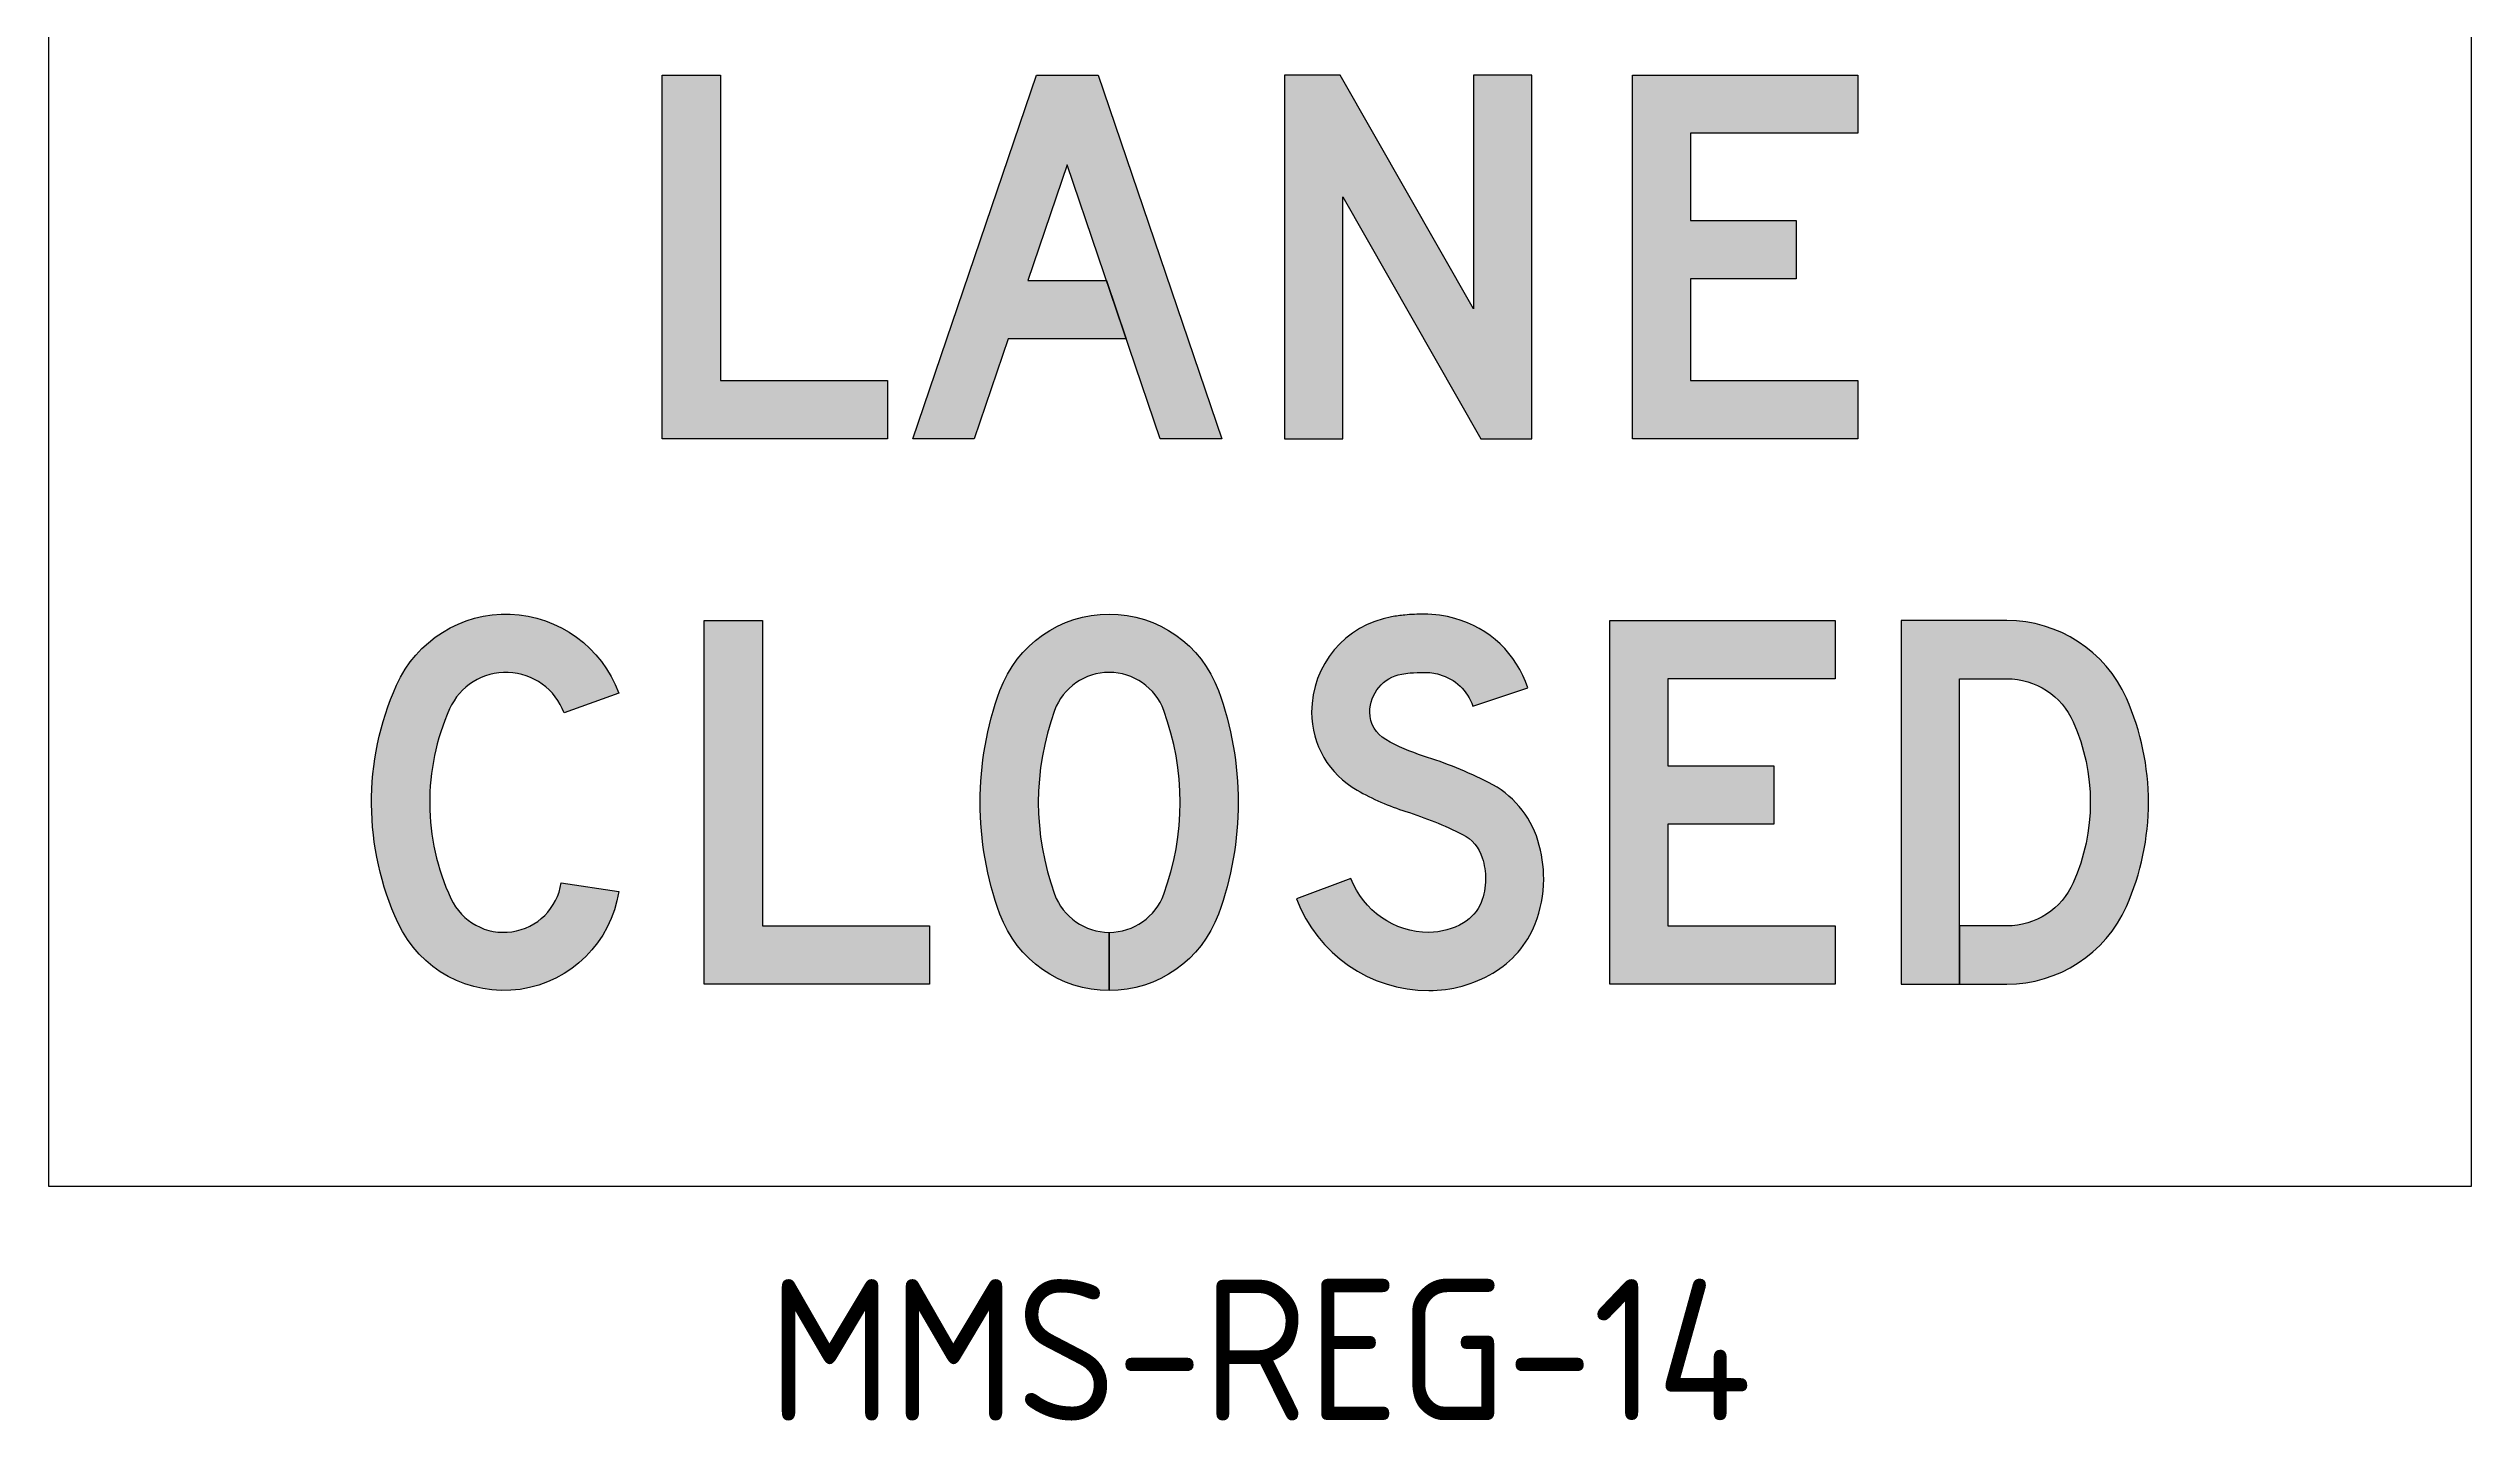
# Model space of a CAD drawing. Header units: millimetres. Extents: x 1563.6 to 1623.6, y 451.3 to 517.1.
# Drawn here: x 1563.6 to 1623.6, y 451.3 to 485.2 of the extents above; entities that cross this region are included whole.
import ezdxf
from ezdxf.enums import TextEntityAlignment as Align

# ---------------------------------------------------------------- set-up
doc = ezdxf.new("R2010")
doc.units = ezdxf.units.MM
doc.layers.add('DIM', color=1, linetype='Continuous')
doc.layers.add('GSBWFILL', color=4, linetype='Continuous', lineweight=0)
doc.styles.add('T35', font='isocp2.shx', dxfattribs={"height": 3.5})
doc.styles.add('TSText', font='isocp2.shx')

# ---------------------------------------------------------------- blocks, each defined once
blk = doc.blocks.new('*U17')
at = {"layer": 'GSBWFILL', "linetype": 'Continuous', "transparency": 33554687}
blk.add_lwpolyline([(-300, -300), (300, -300), (300, 300), (-300, 300), (-300, -300)], close=True, dxfattribs=at)
at = {"layer": 'GSBWFILL', "color": 250, "transparency": 33554687, "style": 'TSText'}
for s in ['levels:GSCOLORFILL|GSBWFILL|GSOUTLINE', 'panelStyle:MR-MMS-REG-14.ssm', 'chevronShoulderRadius:300.000', 'constructPanels:900|600|450', 'panelBorderRadius:300.000', 'chevronTipRadius:300.000', 'constructPanelMode:0', 'panelRoundCorners:1', 'heightRounding:10', 'panelStation:none', 'panelHeightLock:1', 'widthRounding:10', 'panelWidthLock:1', 'legendMaterial:0', 'panelName:name', 'panelStandard:1', 'panelMounting:1', 'panelMaterial:0', 'panelQuantity:1', 'marginAlign:9', 'panelShape:0', 'panelSizes:', 'version:2']:
    blk.add_text(s, height=0.001, dxfattribs=at).set_placement((0, 299.998), align=Align.CENTER)
blk = doc.blocks.new('*U13')
at = {"layer": 'GSBWFILL', "linetype": 'Continuous'}
blk.add_hatch(color=256, dxfattribs=at).paths.add_polyline_path([(32, 32), (124, 32), (124, 0), (0, 0), (0, 200), (32, 200)])
at = {"layer": 'GSBWFILL'}
blk.add_lwpolyline([(32, 32), (124, 32), (124, 0), (0, 0), (0, 200), (32, 200)], close=True, dxfattribs=at)
blk = doc.blocks.new('*U14')
at = {"layer": 'GSBWFILL', "linetype": 'Continuous'}
blk.add_hatch(color=256, dxfattribs=at).paths.add_polyline_path([(0, 0), (68, 200), (102, 200), (170, 0), (136.2009704281322, 0), (85, 150.5910894945062), (63.37275643622598, 86.9815496010532), (106.6166813670329, 86.9815496010532), (117.4966813670329, 54.9815496010532), (52.49275643622593, 54.9815496010532), (33.79902957186789, 0)])
at = {"layer": 'GSBWFILL'}
blk.add_lwpolyline([(0, 0), (68, 200), (102, 200), (170, 0), (136.2009704281322, 0), (85, 150.5910894945062), (63.37275643622598, 86.9815496010532), (106.6166813670329, 86.9815496010532), (117.4966813670329, 54.9815496010532), (52.49275643622593, 54.9815496010532), (33.79902957186789, 0)], close=True, dxfattribs=at)
blk = doc.blocks.new('*U15')
at = {"layer": 'GSBWFILL', "linetype": 'Continuous'}
blk.add_hatch(color=256, dxfattribs=at).paths.add_polyline_path([(31.99999999999998, 133), (108, 0), (136, 0), (136, 200), (104, 200), (104, 71.49806198638842), (30.57032113507903, 200), (0, 200), (0, 0), (32, 0)])
at = {"layer": 'GSBWFILL'}
blk.add_lwpolyline([(136, 0), (136, 200), (104, 200), (104, 71.49806198638845), (30.57032113507904, 200), (0, 200), (0, 0), (32, 0), (32, 133), (108, 0)], close=True, dxfattribs=at)
blk = doc.blocks.new('*U16')
at = {"layer": 'GSBWFILL', "linetype": 'Continuous'}
blk.add_hatch(color=256, dxfattribs=at).paths.add_polyline_path([(124, 168), (32, 168), (32, 120), (90.15557582658448, 120), (90.15557582658454, 88), (32, 88), (32, 32), (124, 32), (124, 0), (0, 0), (0, 200), (124, 200)])
at = {"layer": 'GSBWFILL'}
blk.add_lwpolyline([(124, 168), (32, 168), (32, 120), (90.15557582658448, 120), (90.15557582658454, 88), (32, 88), (32, 32), (124, 32), (124, 0), (0, 0), (0, 200), (124, 200)], close=True, dxfattribs=at)
blk = doc.blocks.new('*U12')
at = {"layer": 'GSBWFILL', "color": 28, "xscale": 0.45, "yscale": 0.45, "zscale": 0.45}
for name, p in [('*U13', (0, 0)), ('*U14', (62.02666666666664, 0)), ('*U15', (154.0933333333332, 0)), ('*U16', (240.1999999999998, 0))]:
    blk.add_blockref(name, p, dxfattribs=at)
blk = doc.blocks.new('*U11')
at = {"layer": 'GSBWFILL'}
blk.add_blockref('*U12', (-148, 0), dxfattribs=at)
blk = doc.blocks.new('*U5')
at = {"layer": 'GSBWFILL', "linetype": 'Continuous'}
blk.add_hatch(color=256, dxfattribs=at).paths.add_polyline_path([(13.72124205111108, 164.4021739130435, 0.2166768782576797), (14.62675417347889, 33.60638297872346, 0.7444135620073872), (136, 51.04683606026732), (104.3509964946425, 55.77341803013366, -0.7444135620073867), (43.66437358138194, 47.05319148936167, -0.2166768782576799), (42.94225631924041, 151.3586956521739, -0.6740116141040629), (105.934343747456, 149.1418350505327), (136, 160.0988562745634, 0.6740116141040616)])
at = {"layer": 'GSBWFILL'}
blk.add_lwpolyline([(136, 51.04683606026732, -0.744413562007387), (14.6267541734789, 33.60638297872336, -0.2166768782576799), (13.72124205111101, 164.4021739130435, -0.674011614104063), (136, 160.0988562745634), (105.934343747456, 149.1418350505327, 0.6740116141040626), (42.94225631924041, 151.3586956521739, 0.21667687825768), (43.66437358138194, 47.05319148936167, 0.744413562007387), (104.3509964946425, 55.77341803013366)], format="xyb", close=True, dxfattribs=at)
blk = doc.blocks.new('*U6')
at = {"layer": 'GSBWFILL', "linetype": 'Continuous'}
blk.add_hatch(color=256, dxfattribs=at).paths.add_polyline_path([(32, 32), (124, 32), (124, 0), (0, 0), (0, 200), (32, 200)])
at = {"layer": 'GSBWFILL'}
blk.add_lwpolyline([(32, 32), (124, 32), (124, 0), (0, 0), (0, 200), (32, 200)], close=True, dxfattribs=at)
blk = doc.blocks.new('*U7')
at = {"layer": 'GSBWFILL', "linetype": 'Continuous'}
blk.add_hatch(color=256, dxfattribs=at).paths.add_polyline_path([(10.8974677644866, 161.4928538138885, 0.177215189873418), (10.89746776448655, 38.50714618611153, 0.3148253933391206), (71, -3.499999999999993), (71, 28.5, -0.3148253933391204), (40.9487338822433, 49.50357309305578, -0.1772151898734181), (40.94873388224336, 150.4964269069443, -0.6989247311827949), (101.0512661177567, 150.4964269069442, -0.177215189873418), (101.0512661177567, 49.50357309305575, -0.3147395270879065), (71.00999999999999, 28.50000156250005), (71.00999999999999, -3.499999218749977, 0.3147824596861237), (131.1025322355135, 38.5071461861116, 0.1772151898734178), (131.1025322355134, 161.4928538138885, 0.6989247311827947)])
at = {"layer": 'GSBWFILL'}
blk.add_lwpolyline([(71, -3.499999999999986, -0.3148253933391205), (10.89746776448658, 38.50714618611153, -0.1772151898734181), (10.89746776448658, 161.4928538138885, -0.6989247311827952), (131.1025322355134, 161.4928538138885, -0.1772151898734181), (131.1025322355134, 38.50714618611148, -0.3147824596861233), (71.00999999999999, -3.499999218749981), (71.00999999999999, 28.50000156250004, 0.3147395270879066), (101.0512661177567, 49.50357309305574, 0.1772151898734181), (101.0512661177567, 150.4964269069443, 0.6989247311827952), (40.94873388224335, 150.4964269069442, 0.1772151898734181), (40.94873388224329, 49.50357309305576, 0.3148253933391204), (71, 28.5)], format="xyb", close=True, dxfattribs=at)
blk = doc.blocks.new('*U8')
at = {"layer": 'GSBWFILL'}
h = blk.add_hatch(color=256, dxfattribs=at)
edge = h.paths.add_edge_path()
edge.add_arc((70.1138021978752, 139.8349602439575), 31.66503975604246, 74.46761882983742, 89.99999999999937, ccw=False)
edge.add_arc((71.36961921618118, 144.3533723390851), 26.97535701145702, 18.43416843661788, 74.46761882983628, ccw=False)
edge.add_line((96.96080605563552, 152.8833806652067), (127.318809418287, 163.002255693254))
edge.add_arc((71.36961921618013, 144.353372339084), 58.97535701145839, 18.43416843661881, 74.46761882983712)
edge.add_arc((70.11380219787513, 139.8349602439581), 63.66503975604186, 74.46761882983803, 90.00000000000006)
edge.add_arc((70.11380219787479, 87.17811100693719), 116.3218889930628, 89.99999999999987, 95.20208452342816)
edge.add_arc((67.43430500120193, 116.6089654807103), 86.76931042056951, 95.20208452342852, 100.0660043927368)
edge.add_arc((61.58281260194144, 149.5723280011554), 53.29061223869738, 100.0660043927364, 179.9999999999999)
edge.add_arc((57.59622376642022, 149.5723280011556), 49.30402340317619, 180.0000000000001, 240.52539161732)
edge.add_arc((102.7723739602681, 229.5035335058323), 141.1184131237857, 240.5253916173195, 252.4229875600029)
edge.add_arc((-5.154268137836397, -111.1985611304839), 216.2694397253923, 63.49479254048009, 72.42298756000332, ccw=False)
edge.add_arc((81.8551508929528, 63.27562188433962), 21.30308483623306, 17.092358613637998, 63.49479254048009, ccw=False)
edge.add_arc((63.63858117502647, 57.67413260573667), 40.36141882497338, -1.1368683772161603e-13, 17.092358613637487, ccw=False)
edge.add_arc((69.91031519401423, 57.67413260573653), 34.08968480598563, -21.835978028378975, 1.1368683772161603e-13, ccw=False)
edge.add_arc((80.10296240503372, 53.58993848622089), 23.1092158372125, 300.4201037662424, 338.16402197162085, ccw=False)
edge.add_arc((72.8177436446915, 65.99731672222809), 37.49731672222812, 270.00000000000006, 300.4201037662424, ccw=False)
edge.add_arc((72.81774364469152, 74.31938926379087), 45.8193892637909, 200.6540005308844, 270.00000000000006, ccw=False)
edge.add_line((29.94328044301864, 58.15780401743604), (-1.13686837721616e-13, 46.87064510517077))
edge.add_arc((72.81774364469149, 74.31938926379078), 77.81938926379081, 200.6540005308842, 269.9999999999999)
edge.add_arc((72.81774364469143, 65.9973167222284), 69.49731672222843, 269.9999999999999, 300.4201037662422)
edge.add_arc((80.10296240503381, 53.58993848622085), 55.10921583721243, 300.4201037662423, 338.1640219716208)
edge.add_arc((69.91031519401425, 57.67413260573646), 66.08968480598561, 338.1640219716209, 360.0000000000001)
edge.add_arc((63.63858117502667, 57.67413260573663), 72.36141882497319, 359.9999999999999, 377.0923586136376)
edge.add_arc((81.85515089295305, 63.2756218843399), 53.30308483623273, 17.09235861363743, 63.49479254047981)
edge.add_arc((-5.154268137833228, -111.198561130476), 248.2694397253839, 63.49479254047989, 72.4229875600031)
edge.add_arc((102.7723739602719, 229.5035335058409), 109.118413123795, 240.5253916173198, 252.4229875600031, ccw=False)
edge.add_arc((57.59622376642032, 149.5723280011554), 17.30402340317604, 179.9999999999995, 240.5253916173191, ccw=False)
edge.add_arc((61.58281260194153, 149.5723280011556), 21.29061223869724, 100.06600439273649, 180.0000000000001, ccw=False)
edge.add_arc((67.4343050012016, 116.6089654807101), 54.76931042056966, 95.20208452342831, 100.06600439273649, ccw=False)
edge.add_arc((70.11380219787529, 87.17811100693228), 84.32188899306769, 89.99999999999977, 95.20208452342808, ccw=False)
blk.add_lwpolyline([(70.11380219787551, 171.5, -0.06787675261042452), (78.59315953967004, 170.3435695505434, -0.2494830365654269), (96.96080605563552, 152.8833806652067), (127.318809418287, 163.002255693254, 0.2494830365654264), (87.16221351932367, 201.1749061075884, 0.06787675261042452), (70.11380219787506, 203.5, 0.02270227471950201), (59.56703468978421, 203.0208818389779, 0.02122604096759155), (52.26854324855614, 202.0426409332105, 0.3636441175402912), (8.292200363244035, 149.5723280011555, 0.2704077510795036), (33.33678063119186, 106.6495351923277, 0.0519597405227712), (60.15638590907119, 94.97367033413467, -0.03897631886995447), (91.3622734742722, 82.33962051430993, -0.2052815878054308), (102.2173258005501, 69.53687228439209, -0.07471806484743376), (103.9999999999999, 57.67413260573662, -0.09556678149168694), (101.5541485995273, 44.99444737401317, -0.1661941654668835), (91.80399884476228, 33.66202833871628, -0.1335177693873042), (72.81774364469155, 28.49999999999997, -0.3121642975364797), (29.94328044301864, 58.15780401743604), (-1.13686837721616e-13, 46.87064510517077, 0.3121642975364798), (72.81774364469138, -3.500000000000028, 0.1335177693873042), (108.0067626559154, 6.067274401056522, 0.1661941654668837), (131.2582269663246, 33.09202205901265, 0.09556678149168694), (135.9999999999999, 57.67413260573656, 0.07471806484743371), (132.8039568942248, 78.94208351750389, 0.2052815878054319), (105.6432062565886, 110.9762222482267, 0.03897631886995447), (69.8199839289999, 125.4796512773732, -0.05195974052277098), (49.08199018496825, 134.5078979602233, -0.2704077510795024), (40.29220036324429, 149.5723280011556, -0.3636441175402912), (57.86158500182572, 170.5352150791966, -0.02122604096759155), (62.46843668024738, 171.1526866203946, -0.02270227471950201)], format="xyb", close=True, dxfattribs=at)
blk = doc.blocks.new('*U9')
at = {"layer": 'GSBWFILL', "linetype": 'Continuous'}
blk.add_hatch(color=256, dxfattribs=at).paths.add_polyline_path([(124, 168), (32, 168), (32, 120), (90.15557582658448, 120), (90.15557582658454, 88), (32, 88), (32, 32), (124, 32), (124, 0), (0, 0), (0, 200), (124, 200)])
at = {"layer": 'GSBWFILL'}
blk.add_lwpolyline([(124, 168), (32, 168), (32, 120), (90.15557582658448, 120), (90.15557582658454, 88), (32, 88), (32, 32), (124, 32), (124, 0), (0, 0), (0, 200), (124, 200)], close=True, dxfattribs=at)
blk = doc.blocks.new('*U10')
at = {"layer": 'GSBWFILL', "linetype": 'Continuous'}
blk.add_hatch(color=256, dxfattribs=at).paths.add_polyline_path([(0, 0), (32, 0), (32, 168), (58.06346010171023, 168, -0.2964931262111151), (94.62198769690465, 144.2318840579709, -0.212019282081777), (94.62198769690458, 55.76811594202892, -0.2964931262111143), (58.06346010171029, 32), (32.00999999999999, 31.99999999999999), (32.00999999999999, 0), (58.06346010171028, 0, 0.2964931262111141), (123.8688097730599, 42.78260869565198, 0.2120192820817773), (123.8688097730601, 157.2173913043477, 0.2964931262111152), (58.06346010171021, 200), (0, 200)])
at = {"layer": 'GSBWFILL'}
blk.add_lwpolyline([(32.00999999999999, 31.99999999999999), (32.00999999999999, 0), (58.06346010171023, 0, 0.2964931262111147), (123.86880977306, 42.78260869565205, 0.2120192820817774), (123.8688097730601, 157.2173913043478, 0.2964931262111148), (58.06346010171023, 200), (0, 200), (0, 0), (32, 0), (32, 168), (58.06346010171023, 168, -0.2964931262111147), (94.62198769690463, 144.231884057971, -0.2120192820817771), (94.62198769690457, 55.76811594202893, -0.2964931262111147), (58.06346010171023, 32)], format="xyb", close=True, dxfattribs=at)
blk = doc.blocks.new('*U4')
at = {"layer": 'GSBWFILL', "color": 28}
for name, p, xscale, yscale, zscale in [('*U5', (0, 0), 0.45, 0.45, 0.45), ('*U6', (82.38809523809523, 0), 0.4500000000000001, 0.4500000000000001, 0.4500000000000001), ('*U7', (150.7083333333333, 0), 0.4499999999999998, 0.4499999999999998, 0.4499999999999998), ('*U8', (229.0547619047619, 0), 0.4500000000000003, 0.4500000000000003, 0.4500000000000003), ('*U9', (306.627380952381, 0), 0.45, 0.45, 0.45), ('*U10', (378.8000000000001, 0), 0.45, 0.45, 0.45)]:
    blk.add_blockref(name, p, dxfattribs=dict(at, xscale=xscale, yscale=yscale, zscale=zscale))
blk = doc.blocks.new('*U3')
at = {"layer": 'GSBWFILL'}
blk.add_blockref('*U4', (-220, 0), dxfattribs=at)

msp = doc.modelspace()

# ---------------------------------------------------------------- block references
at = {"layer": 'GSBWFILL', "xscale": 0.1, "yscale": 0.1, "zscale": 0.1}
for name, p in [('*U17', (1593.555549506607, 487.073509181736)), ('*U11', (1593.555549506607, 475.573509181736)), ('*U3', (1593.555549506607, 462.073509181736))]:
    msp.add_blockref(name, p, dxfattribs=at)

# ---------------------------------------------------------------- texts
at = {"layer": 'DIM', "color": 3, "insert": (1593.555993970806, 454.773509181736), "char_height": 3.5, "width": 16.42482756211029, "attachment_point": 2, "style": 'T35'}
msp.add_mtext('MMS-REG-14', dxfattribs=at)

doc.saveas('drawing.dxf')
